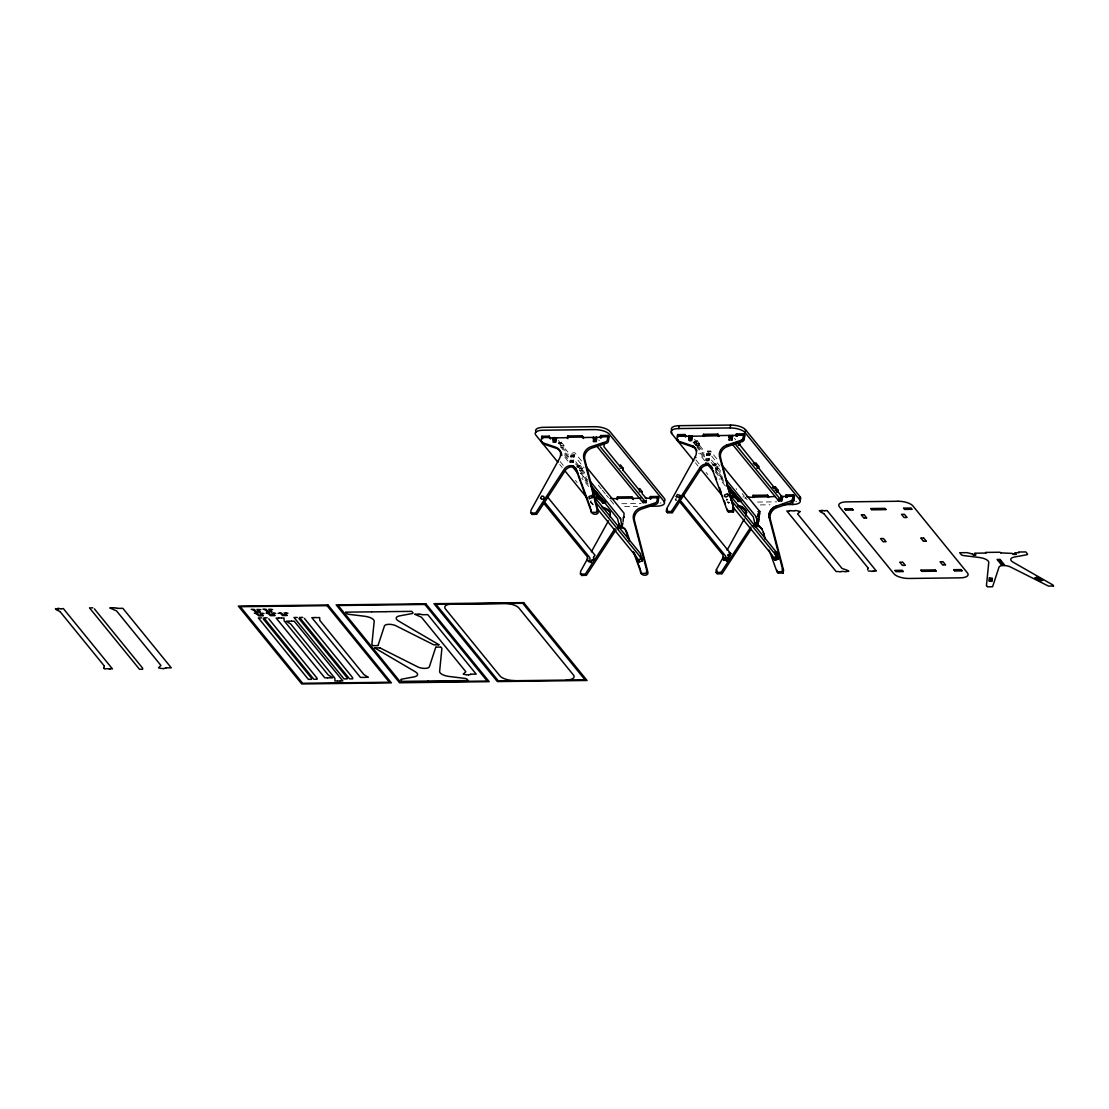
<?xml version="1.0" encoding="UTF-8"?>
<svg xmlns="http://www.w3.org/2000/svg" width="1109" height="1109" viewBox="0 0 1109 1109"><rect width="100%" height="100%" fill="white"/><g stroke="black" fill="none" stroke-linecap="round" stroke-linejoin="round"><path stroke-width="0.75" stroke-dasharray="5 3.75" d="M727.781 499.646L726.52 500.422L726.811 498.898M575.737 461.691L579.771 467L580.118 465.378L577.179 465.406L576.902 467.028L579.799 467.014M695.121 441.77L695.551 440.606M558.16 443.531L560.96 443.863L561.279 442.228L558.34 442.269M558.673 442.671L560.932 445.458L560.807 447.357M561.279 442.228L563.885 445.43L563.746 447.329M571.745 453.248L574.767 452.666L582.364 462.009M577.179 465.406L579.785 468.608C577.234 472.836 587.853 469.107 579.702 470.507M580.118 465.378L582.724 468.566L582.585 470.466M591.055 500.547L590.903 501.628A2.357 2.01 -39.1 0 0 591.319 503.139M693.721 442.228L696.799 442.075L697.02 440.592L694.082 440.62M696.494 445.069L696.688 443.808L694.414 441.022M698.157 443.794L698.032 445.693M697.02 440.592L699.627 443.78L699.627 445.485L696.688 445.527L704.589 455.231M707.445 451.876L707.57 451.058L710.509 451.03L718.105 460.36M710.37 451.973L710.509 451.03M712.837 464.394L715.859 463.728L720.656 471.311M714.39 463.742L713.988 465.281L715.513 465.364M715.568 465.364L715.859 463.728M716.996 466.944L716.996 468.65M568.848 456.88L560.946 447.163L563.885 447.135L567.836 451.987M563.885 447.135L560.904 447.315M579.771 470.368L587.909 480.294M581.241 470.341L581.255 468.58L578.648 465.392L578.371 467.014M696.799 442.075L694.428 442.047M722.652 477.411L715.485 468.816L718.493 468.65M698.102 445.679L704.09 452.777M675.866 500.367L675.312 499.05M676.49 497.705L675.353 499.757L676.49 500.201M718.466 466.917L715.527 466.958L715.485 468.816M575.252 464.158L576.001 463.812L586.675 476.939M711.105 462.398L722.416 475.304M696.729 442.214L694.567 441.784M715.444 468.857L718.355 468.83M726.437 499.743L727.698 499.258M591.929 502.529L590.529 501.753M560.932 445.458L563.885 445.43M696.688 443.808L699.627 443.78M697.201 445.236L699.419 445.222L694.497 439.178M696.577 445.721L699.516 445.679M707.902 451.474L710.841 451.446M579.688 466.542L576.832 467.041M713.988 465.281L715.652 465.17M579.785 468.608L582.724 468.566M742.836 496.887L744.194 496.874M744.735 498.149L745.816 498.135M621.816 503.722L641.113 503.486M757.558 502.072L776.854 501.836M624.617 506.55L637.467 506.397M760.358 504.914L770.006 504.789M729.514 502.585L727.837 502.003L728.876 503.278A2.357 2.01 -39.1 0 1 727.767 502.211M675.104 499.438L676.545 500.007M560.932 443.863L558.465 440.467M725.411 486.019L719.478 478.88M588.685 486.477L581.754 478.131M723.914 482.443L715.028 471.658M588.172 484.092L582.239 476.912M722.416 478.852L716.497 471.63M586.675 480.488L580.742 473.28M734.477 438.332L735.669 439.802M707.57 451.058L710.619 454.815M711.645 456.062L719.783 466.071M742.184 493.574L744.208 496.083M745.234 497.331L747.272 499.826M736.126 488.612L736.764 489.416M699.627 445.485L704.575 451.557M711.479 460.041L718.258 468.358L715.305 468.4L712.713 465.198M693.874 442.061L696.466 445.25M715.305 470.188L723.622 480.405M695.884 459.916L699.294 464.103M706.114 472.489L707.819 474.583M695.454 462.8L698.018 465.932M598.721 439.982L599.317 440.717M577.928 460.207L584.041 467.721M598.292 485.215L601.341 488.972M602.367 490.22L605.417 493.976M606.429 495.224L608.467 497.733M610.505 500.228L614.58 505.233M582.724 470.271L584.762 472.767M558.784 442.685L559.532 443.863L559.809 442.255L562.415 445.444L562.263 447.315L568.349 454.427M580.478 472.961L587.881 482.055M560.142 461.566L563.552 465.752M575.474 480.419L577.179 482.512M559.712 464.435L562.263 467.582M704.686 460.679L698.795 453.262M567.96 461.094L564.037 456.146M704.686 456.95L696.84 446.969M703.217 456.963L698.31 450.739M567.96 457.352L563.053 451.127M564.523 454.884L567.475 458.613M692.917 441.937L695.856 445.721M593.121 504.928A2.357 2.01 -39.1 0 1 591.943 502.904M593.412 504.318A11.797 4.519 8.4 0 1 590.39 502.141M660.978 502.904A11.797 4.519 8.4 0 1 660.077 503.07M796.719 501.254A11.797 4.519 8.4 0 1 795.818 501.42M729.168 502.668A11.797 4.519 8.4 0 1 727.643 501.795"/><path stroke-width="1.5" d="M718.784 436.405L717.883 434.132L703.508 434.312L702.94 436.059L685.029 436.281L684.974 434.534L677.627 434.631L676.975 438.97A2.357 2.01 -39.1 0 0 678.167 440.994L679.207 442.269L692.626 446.858A9.44 8.04 -39.1 0 1 696.951 450.975M735.919 496.971L734.491 497.206L734.643 495.557L729.126 495.612M735.6 435.518L736.418 433.91L743.765 433.827L744.804 435.102L744.167 439.441A2.357 2.01 -39.1 0 1 742.378 441.507L727.546 446.428A9.44 8.04 -39.1 0 0 720.559 457.837L733.839 509.031L719.519 456.561A9.44 8.04 -39.1 0 1 726.52 445.153L741.339 440.231A2.357 2.01 -39.1 0 0 743.127 438.166L743.765 433.827M775.427 496.485L767.553 496.887L767.553 495.155L753.163 495.321L752.956 496.79L767.345 496.582L767.982 497.387M727.324 484.952L753.261 516.822L755.049 524.002L757.988 523.961L758.625 521.466L757.156 521.48M779.003 498.717L778.781 500.977L781.72 500.935L781.914 499.147M759.513 513.633L759.637 514.659M738.428 445.014L739.897 445L755.881 464.823L756.13 463.243L753.191 463.271M759.332 513.938L757.932 514.396M772.419 487.322L775.413 486.92L775.108 488.556L758.736 468.137L757.281 468.164M582.142 435.782L582.197 437.528L600.108 437.306L600.676 435.56L608.023 435.463L607.385 439.816A2.357 2.01 -39.1 0 1 605.597 441.867L590.764 446.802A9.44 8.04 -39.1 0 0 583.764 458.211L597.058 509.391L596.476 512.386L591.541 512.316L575.834 469.079A6.931 5.905 -39.1 0 0 570.553 465.641A6.931 5.905 -39.1 0 0 564.245 469.218L535.689 512.982L530.657 513.162L531.017 510.195L559.49 458.502A9.44 8.04 -39.1 0 0 555.831 447.232L542.426 442.643A2.357 2.01 -39.1 0 1 541.234 440.62L541.871 436.267L549.218 436.184L549.274 437.916L567.184 437.708L567.753 435.962L582.142 435.782L583.126 437.417M610.102 498.496L616.909 498.717L617.422 496.971L631.811 496.79L632.795 498.426M640.752 570.511C638.826 576.153 649.694 577.013 647.753 571.689L634.473 520.495A9.44 8.04 -39.1 0 1 641.473 509.086L656.292 504.165A2.357 2.01 -39.1 0 0 658.081 502.1L658.732 497.761L657.692 496.485L650.345 496.569L649.888 498.301L645.175 498.066M750.516 527.496L721.1 572.355L716.123 572.549L716.386 569.624L723.539 556.649M782.108 571.537L782.469 568.765L769.175 517.584C767.969 512.691 771.573 507.645 776.175 506.175L792.2 500.436L793.434 494.836L786.087 494.933L785.865 496.388L793.226 496.277L794.266 497.553M759.055 516.766L758.625 521.466M986.456 585.538L988.757 562.457A9.44 3.618 8.4 0 0 979.33 557.494L963.485 555.554A2.357 0.901 8.4 0 1 961.267 554.666L959.701 552.739L967.048 552.642L972.26 553.932M988.923 581.033L989.256 577.831M992.042 581.463L992.361 578.26M758.542 519.303L757.142 519.761M782.483 569.028L783.522 570.303L783.148 572.757L782.122 571.482M573.131 461.885L573.325 460.526L570.386 460.568L570.262 462.12M573.991 456.714L574.115 455.175L571.177 455.203L571.052 456.756M623.688 517.653L623.812 516.849L623.438 517.459M605.736 502.862L602.769 503.098L602.991 500.852M646.242 500.284L645.979 502.585L643.04 502.613L643.22 500.824M741.45 501.42L738.511 501.462C737.028 498.925 741.685 499.05 739.98 501.434L726.88 485.992M758.015 513.786L759.526 513.495M758.001 523.822L757.35 523.143M531.779 512.968L531.793 514.479L536.728 514.257L565.285 470.493A6.931 5.905 -39.1 0 1 571.592 466.917A6.931 5.905 -39.1 0 1 576.874 470.355L578.343 474.402M542.758 438.623L541.871 436.267M550.106 438.54L549.218 436.184M553.433 439.913L553.141 437.57L553.738 438.305M554.528 442.103L554.791 440.453M556.371 439.885L556.08 437.542L556.676 438.263M568.765 437.417L567.753 435.962M570.969 456.645L573.908 456.603L574.212 455.272M593.689 439.427L593.398 437.085L593.994 437.819M593.565 439.968L593.315 441.632L596.254 441.59L596.503 439.94L593.578 439.996M596.628 439.4L596.337 437.043L596.933 437.778M581.449 573.977L581.463 575.488L586.398 575.28L614.941 531.502A6.931 5.905 -39.1 0 1 616.147 530.074M601.605 437.556L600.676 435.56M598.86 497.373L598.708 498.8L600.343 499.909M608.023 435.463L609.063 436.752L608.425 441.091A2.357 2.01 -39.1 0 1 606.637 443.156L591.804 448.078A9.44 8.04 -39.1 0 0 584.803 459.486L598.098 510.681C599.803 516.337 589.267 514.895 591.083 509.502M618.434 498.426L617.422 496.971M602.839 443.337L604.142 444.931L603.975 446.788L620.014 466.501L620.388 464.893L622.981 468.081L622.856 469.98M622.884 523.115L622.246 525.611L619.293 525.638L619.543 524.016M631.811 496.79L631.811 498.537L640.863 498.121M639.408 490.15L639.671 488.57L642.263 491.758L642.111 493.644L646.45 498.606M651.274 498.565L650.345 496.569M657.692 496.485L657.041 500.824A2.357 2.01 -39.1 0 1 655.253 502.89L640.434 507.811A9.44 8.04 -39.1 0 0 633.433 519.22L646.713 570.414L646.2 573.367L641.224 573.367L633.336 551.686M693.749 460.706L671.597 433.48L671.804 432.039M671.597 433.48A11.797 4.519 8.4 0 1 678.722 428.559L679.138 425.676L730.595 425.052A11.797 4.519 8.4 0 1 745.511 429.71L800.06 496.721A11.797 4.519 8.4 0 1 800.046 499.771M667.341 512.552L667.618 510.708M679.207 442.269A2.357 2.01 -39.1 0 1 678.015 440.245L678.098 439.705M678.597 436.35L677.627 434.631M685.93 436.35L684.974 434.534M692.418 436.627L691.822 435.892L692.099 438.194L689.16 438.235L688.883 435.92L689.479 436.655M689.049 438.817C687.067 441.562 693.264 441.424 691.988 438.776L689.063 438.831M690.269 440.453L690.533 438.817M704.423 436.392L703.508 434.312M709.164 458.987L706.128 458.918C704.34 461.649 710.758 460.97 708.887 458.89M706.793 455.106L706.918 453.553L709.954 453.636M706.502 464.13L705.823 462.883M717.883 434.132L717.675 435.601L703.286 435.754L703.813 436.392M678.722 428.559L730.166 427.935L730.595 425.052M729.431 437.778L729.14 435.435L729.916 436.392M729.098 440.023L729.306 438.318L732.245 438.291L732.037 439.996M732.37 437.75L732.079 435.407L732.869 436.364M717.01 573.561L717.287 571.717M737.277 436.364L736.418 433.91M738.746 441.895L739.675 444.778L737.083 441.534M732.439 510.528L732.813 508.019L733.853 509.294L733.493 511.748L732.162 510.764L733.479 511.803M782.857 504.637L792.505 504.512A11.797 4.519 8.4 0 0 799.631 499.604L745.082 432.579L745.511 429.71M754.092 497.414L753.163 495.321M756.13 463.243L758.722 466.432L758.736 468.137M755.049 524.002L755.201 522.907M759.471 511.18L757.641 523.545L754.702 523.587M758.265 522.062L756.837 521.812M759.485 513.772L759.817 511.596L721.363 464.366M759.776 511.859L757.974 511.609M768.44 497.414L767.553 495.155M775.413 486.92L778.005 490.123L777.783 491.62L775.205 488.362L773.541 488.39M781.748 496.416L781.18 500.298L778.241 500.325M786.946 497.373L786.087 494.933M792.505 504.512L792.727 503.084M782.469 568.765L783.509 570.04L770.214 518.86A9.44 8.04 -39.1 0 1 777.215 507.451L792.048 502.516A2.357 2.01 -39.1 0 0 793.836 500.464L794.474 496.111L793.434 494.836M799.631 499.604L800.06 496.721M573.908 456.603L574.102 455.258M623.674 517.751L623.799 516.946M745.761 515.768C747.549 510.625 742.919 505.843 737.901 505.441M739.883 445.056L738.206 444.751M776.55 491.841L778.019 491.828L776.328 491.578M718.951 436.364L718.299 435.574L735.586 435.352L736.418 436.392M745.872 515.338L745.428 510.334L741.256 506.591L742.295 507.867A9.44 8.04 -39.1 0 1 746.87 512.76M582.544 437.265L583.584 438.485M785.837 496.472L786.711 497.4M622.925 469.966L639.325 490.206M278.082 613.374L281.478 613.027L283.003 614.899M378.03 645.507L384.435 625.961A6.931 2.648 8.4 0 1 388.954 624.325A6.931 2.648 8.4 0 1 396.024 625.823L433.827 644.842L438.776 644.87M435.768 647.212L429.363 666.772A6.931 2.648 8.4 0 1 424.83 668.394A6.931 2.648 8.4 0 1 417.774 666.911L379.971 647.892M103.761 667.77L104.315 666.19M867.598 569.832L868.153 568.238M783.106 572.896L781.776 571.773L776.952 571.676L778.268 573.103L782.899 573.034M623.369 517.432L623.092 521.674M759.429 516.101L757.946 516.115M718.258 435.685L718.327 436.378M540.527 498.177L541.663 496.097C546.529 495.668 542.911 501.628 540.554 498.218M587.798 558.284L580.645 571.274L580.367 574.199L585.358 574.005L613.915 530.227A6.931 5.905 -39.1 0 1 615.107 528.799M591.36 551.825L608.439 520.814M593.384 557.494L593.911 558.132L592.76 560.211L592.026 559.671L591.083 562.485L588.505 561.459L588.921 560.683M678.167 440.994L691.586 445.582A9.44 8.04 -39.1 0 1 695.232 456.853L666.759 508.546L667.271 509.197M676.296 496.569L677.419 494.448L680.025 495.515M678.874 497.594L679.983 495.473M727.102 550.175L744.194 519.164M723.401 560.073L724.579 557.924M723.983 559.49L726.561 560.516L727.67 558.409L726.825 560.835L724.246 559.809L725.092 558.271M727.851 555.332L729.14 555.845L727.67 558.409L726.409 557.952M682.908 494.85L730.776 553.668L729.694 555.637L730.512 553.349L729.237 552.823M726.894 557.924L728.502 558.576L729.14 555.845M712.546 468.622L711.576 467.43A6.931 5.905 -39.1 0 0 706.294 463.992A6.931 5.905 -39.1 0 0 699.987 467.568L671.458 511.304L672.498 512.58L701.027 468.844A6.931 5.905 -39.1 0 1 707.126 465.267A6.931 5.905 -39.1 0 1 712.463 468.345M751.237 529.118A6.931 5.905 -39.1 0 0 750.696 529.866L722.167 573.589L721.127 572.313M758.584 519.151L757.225 519.151M463.41 673.953L465.849 671.749L421.462 617.228L414.683 614.247L416.942 614.234M750.848 527.149L749.656 528.577L750.696 529.866M1053.522 586.037L1048.435 586.065L1010.59 567.032A6.931 2.648 8.4 0 0 1003.52 565.535A6.931 2.648 8.4 0 0 999.001 567.17L992.597 586.73L987.606 586.855L986.497 585.663M800.005 511.72L797.593 513.855L842.008 568.418L848.094 570.594M385.71 611.711L371.806 611.891M428.074 681.009L468.137 680.566L467.083 679.276A2.357 0.901 8.4 0 0 464.865 678.389L449.02 676.448A9.44 3.618 8.4 0 1 439.608 671.486L441.895 648.405L440.966 647.199M259.922 611.932L255.43 611.96L253.628 609.95M263.013 615.772L258.549 615.786L256.747 613.776M271.65 611.808L267.227 611.835L265.384 609.811M274.769 615.634L270.346 615.661L268.503 613.637M286.912 615.509L282.504 615.509L280.702 613.485M251.216 609.312L254.405 609.479L255.929 611.364M262.985 609.174L266.16 609.34L267.699 611.225M254.335 613.152L257.524 613.319L259.049 615.19M266.091 613L269.279 613.166L270.804 615.051M589.447 498.676L588.879 496.582L591.79 495.529M589.406 498.634L592.331 497.581M727.504 493.838L724.621 494.933C723.678 498.953 730.221 496.153 727.546 493.879M638.687 559.546L641.848 558.77L642.374 560.794L639.477 561.889L636.497 556.926L597.848 509.433M774.567 552.282L776.009 551.727C778.989 554.389 772.682 554.971 776.522 553.682M774.831 552.601L776.272 552.046L776.771 554.001M775.205 554.763L777.173 554.847L778.116 559.158L775.233 560.253L772.224 555.235L733.604 507.797M775.732 555.401L777.173 554.847M774.636 558.146L774.484 557.3M775.745 556.829L777.714 556.912L776.258 557.467M775.704 557.425L777.589 557.12L776.148 557.675M774.969 559.934L777.853 558.839L776.494 553.876M753.288 525.569C761.19 522.117 764.392 534.164 765.168 539.237M753.746 525.403L758.487 525.5L762.285 529.714A6.931 5.905 -39.1 0 0 754.785 526.678M1035.473 577.637L1036.818 577.345M1037.386 578.732L1038.731 578.441M1038.967 579.647L1040.325 579.355M1040.949 580.769L1042.294 580.478M258.591 609.77L259.395 609.631M270.346 609.617L271.164 609.493M261.71 613.596L262.514 613.457M273.466 613.457L274.283 613.319M285.665 613.305L286.482 613.166M377.795 645.604L373.22 645.66M435.962 647.129L440.564 647.074M543.008 503.181L545.198 503.084A1.58 0.749 -68.2 0 1 545.517 503.223L589.655 557.453A1.58 0.749 -68.2 0 1 589.808 557.882L590.168 561.112A1.58 0.749 -68.2 0 0 590.321 561.556L591.083 562.485M679.304 501.518L680.94 501.434A1.58 0.749 -68.2 0 1 681.259 501.587L725.397 555.803A1.58 0.749 -68.2 0 1 725.549 556.233L725.91 559.477A1.58 0.749 -68.2 0 0 726.062 559.906L726.825 560.835M542.911 437.542L550.258 437.459M568.792 437.237L583.182 437.057M601.716 436.835L609.063 436.752M678.666 435.906L686.014 435.809M704.548 435.587L718.923 435.407M737.457 435.185L744.804 435.102M552.892 439.233L555.831 439.192M593.149 438.748L596.087 438.707M688.634 437.584L691.572 437.556M728.904 437.098L731.843 437.057M729.403 437.708L732.342 437.681M729.07 439.982L732.009 439.954M738.053 443.309L739.883 443.295M706.71 454.995L709.732 455.064M570.178 462.009L573.201 462.079M705.74 463.437L708.679 463.396M754.231 464.421L755.7 464.408M754.453 464.699L755.922 464.685L758.514 467.873L757.045 467.887M620.042 468.109L622.981 468.081M756.893 466.459L758.722 466.432M773.514 488.112L774.983 488.099M639.325 491.8L642.263 491.758M775.066 490.15L778.005 490.123M594.299 497.248L597.973 497.206M595.339 498.523L599.012 498.482M618.462 498.246L632.851 498.08M651.371 497.844L658.732 497.761M730.166 496.887L734.754 496.832M754.203 496.596L768.592 496.43M787.127 496.208L794.474 496.111M730.013 497.04L734.421 496.984L735.212 497.927M746.911 496.832L752.859 497.414M780.93 496.43L785.241 496.375L786.087 497.414M780.888 497.719L782.427 497.691M780.223 498.69L782.053 498.662M643.275 500.949L646.214 500.921M780.126 499.3L782.372 499.272M737.97 500.824L740.909 500.783M647.115 506.286L656.764 506.161A11.797 4.519 8.4 0 0 663.889 501.24L609.34 434.229A11.797 4.519 8.4 0 0 594.424 429.585L542.98 430.209A11.797 4.519 8.4 0 0 535.841 435.116L558.007 462.342M844.781 508.851L852.128 508.768M870.662 508.532L885.051 508.366M903.572 508.144L910.933 508.047M666.551 511.554L671.111 511.499L672.137 512.774L667.59 512.829L666.301 511.277L666.661 508.823L667.188 509.461M727.559 510.819L732.106 510.764M789.442 510.653L790.911 510.625M794.931 510.584L796.401 510.57M845.82 510.126L853.168 510.043M871.702 509.807L886.077 509.641M904.611 509.419L911.972 509.322M791.771 510.902L794.529 510.875M797.26 510.847L799.977 511.429M819.288 510.667L821.533 510.639M824.985 510.597L827.134 510.584M733.146 512.039L728.599 512.095L727.268 510.625L711.576 467.43M758.168 514.687L759.083 514.673M757.724 515.837L759.194 515.81M861.873 514.839L863.564 514.812M902.13 514.354L903.821 514.326M757.627 516.447L758.916 516.434M864.466 518.028L866.157 518.014M904.736 517.543L906.427 517.515M757.378 520.052L758.847 520.024M756.92 521.202L758.209 521.175M881.156 538.53L882.847 538.503M921.413 538.031L923.104 538.017M883.748 541.719L885.439 541.691M924.019 541.22L925.696 541.206M985.471 553.058L974.631 553.197L975.199 553.904M1001.108 552.878L1012.517 553.446M973.702 554.93L975.393 554.916M1013.973 554.445L1015.664 554.431M997.684 559.421L999.375 559.407M998.696 560.655L1000.387 560.641M900.439 562.208L902.116 562.194M940.695 561.722L942.387 561.695M999.209 561.293L1000.9 561.279M1000.637 563.039L1002.328 563.025M1001.15 563.677L1002.841 563.663M903.031 565.396L904.722 565.382M943.288 564.911L944.979 564.897M1002.162 564.911L1003.853 564.897M894.894 570.4L902.241 570.317M920.775 570.095L935.15 569.915M953.685 569.693L961.032 569.596M868.43 571.052L870.676 571.024M874.128 570.983L876.29 570.955M838.349 571.509L836.131 571.537L786.836 510.972L789.469 511.069M841.079 571.482L843.838 571.44M846.555 571.412L848.773 571.385L848.274 570.775M839.208 571.787L840.677 571.773M844.698 571.717L846.167 571.703M871.522 571.329L873.809 571.301L873.282 570.664M895.933 571.676L903.281 571.592M921.815 571.371L936.19 571.19M954.724 570.969L962.071 570.885M92.768 607.843L89.496 607.884L139.484 669.282L142.742 669.24M112.023 607.898L109.763 607.926L116.542 610.907L160.916 665.428L158.504 667.812L161.318 668.464M114.546 607.871L116.972 608.134M117.18 608.384L122.849 608.314L171.257 667.798L165.601 667.868M256.484 611.544L258.272 611.53M268.239 611.406L270.028 611.392M371.529 611.849L345.648 612.154L346.701 613.443A2.357 0.901 8.4 0 0 348.919 614.331L364.764 616.271A9.44 3.618 8.4 0 1 374.19 621.248L371.889 644.329L372.818 645.535M385.918 611.669L411.799 611.35L412.853 612.653A2.357 0.901 8.4 0 1 412.104 613.568L399.697 615.855A9.44 3.618 8.4 0 0 398.464 620.957L438.97 644.731M259.589 615.384L261.391 615.356M271.358 615.232L273.147 615.218M283.557 615.093L285.346 615.065M419.465 614.192L421.905 614.455M422.113 614.719L427.769 614.649L476.191 674.12L470.535 674.189M261.641 617.907L258.369 617.949L308.357 679.346L311.629 679.304M267.158 617.838L263.887 617.879L313.861 679.276L317.132 679.235M297.295 617.477L294.024 617.505L343.998 678.902L347.269 678.874M302.799 617.408L299.527 617.45L349.515 678.847L352.787 678.805M278.622 618.06L276.169 618.087L324.798 677.835L327.252 677.807M281.783 618.032L284.029 618.004L284.126 620.777L328.264 675.007L332.658 677.738L330.413 677.765M314.277 617.63L311.823 617.658L360.453 677.405L362.893 677.363M317.424 617.588L319.669 617.561L319.78 620.347L363.918 674.577L368.299 677.308L366.053 677.336M288.562 621.234L286.316 621.262L290.71 623.993L334.849 678.209L334.946 680.995L337.191 680.968M291.722 621.192L294.176 621.165L342.806 680.898L340.352 680.926M375.008 647.864L379.916 647.878M163.799 668.436L165.809 668.131M163.605 668.727L161.914 668.464M466.251 674.799L463.396 674.092M468.719 674.757L470.743 674.452M427.88 681.065L401.999 681.37L400.945 680.08A2.357 0.901 8.4 0 1 401.694 679.165L414.101 676.878A9.44 3.618 8.4 0 0 415.321 671.777L374.828 647.989M709.677 453.526L709.469 454.967M1000.872 553.017L999.958 552.24L985.582 552.421L986.095 553.058M264.067 609.576L265.079 609.687M252.311 609.714L253.323 609.825M279.385 613.263L280.397 613.374M267.186 613.402L268.198 613.513M255.43 613.554L256.442 613.665M989.907 577.914L991.709 578.163M989.796 579.037L991.585 579.286M989.713 579.965L991.501 580.215M989.588 581.116L991.377 581.379M738.095 506.439L742.295 507.867M602.145 507.09L605.5 508.241A9.44 8.04 -39.1 0 1 610.13 516.988M603.185 508.366L606.54 509.516A9.44 8.04 -39.1 0 1 610.338 512.538M676.268 496.527L678.847 497.553M729.168 553.017L730.776 553.668M728.142 554.805L729.431 555.318M728.239 555.054L729.694 555.637M728.363 555.969L729.653 556.482M726.7 557.411L728.502 558.576M726.658 558.271L727.948 558.784M287.952 613.249L284.056 612.986L285.581 614.871M272.634 609.576L268.738 609.312L270.263 611.198M275.739 613.402L271.857 613.138L273.382 615.024M260.865 609.714L256.969 609.451L258.508 611.336M263.984 613.54L260.088 613.277L261.627 615.162M1052.496 584.734L1013.03 562.166A9.44 3.618 8.4 0 1 1014.264 557.065L1026.657 554.777A2.357 0.901 8.4 0 0 1027.405 553.862L1025.839 551.935L1018.492 552.019L1018.963 552.767L1014.887 552.712L1015.47 553.419M1037.317 577.234L1042.793 580.381M1034.974 577.747L1040.45 580.88M823.862 513.647L820.161 511.72M595.089 501.434L639.366 555.789L642.374 560.794M56.296 609.645L60.025 611.6M740.257 500.007L728.35 485.978M781.72 500.935L734.158 442.713M778.781 500.977L733.188 445.263M728.391 489.554L738.511 501.462M645.979 502.585L600.371 446.872M643.04 502.613L597.432 446.913M595.575 491.162L604.959 502.183M592.636 491.204L602.769 503.098M304.407 618.406L352.731 677.779M298.889 618.475L347.228 677.849M268.752 618.836L317.091 678.209M263.249 618.905L311.574 678.278M94.376 608.855L142.701 668.228M592.608 487.627L594.59 489.984M592.137 488.819L604.239 503.084L604.696 500.963M1016.288 554.417L1012.739 553.724L1013.349 554.458M976.017 554.902L972.482 554.209L973.078 554.944M1052.649 584.859L1053.536 585.954M999.999 559.393L1004.477 564.883M997.06 559.435L1001.538 564.925M911.141 508.324L911.75 509.059M961.253 569.874L961.85 570.608M903.793 508.407L904.389 509.142M953.906 569.957L954.502 570.691M904.445 514.326L907.051 517.515M923.728 538.004L926.334 541.192M943.01 561.695L945.603 564.883M901.506 514.354L904.112 517.543M920.789 538.045L923.381 541.234M940.072 561.722L942.664 564.925M885.259 508.629L885.869 509.364M935.372 570.192L935.968 570.927M870.884 508.809L871.48 509.544M920.997 570.359L921.593 571.093M864.188 514.812L866.781 518M883.471 538.489L886.063 541.691M902.754 562.18L905.346 565.368M861.249 514.839L863.842 518.042M880.532 538.53L883.124 541.719M899.801 562.221L902.407 565.41M852.35 509.031L852.946 509.766M902.463 570.581L903.059 571.315M845.003 509.128L845.599 509.849M895.115 570.678L895.712 571.412M827.397 510.902L876.027 570.636M824.652 510.93L821.852 510.32L822.379 510.958M823.932 513.717L868.07 567.947M744.596 436.544L743.557 435.255L736.21 435.352L737.055 436.392M743.127 438.166L744.167 439.441M793.836 500.464C793.503 497.775 789.871 501.947 792.048 502.516M741.339 440.231L742.378 441.507M778.019 491.828L782.788 497.691M726.52 445.153L727.546 446.428M777.215 507.451L776.175 506.175C771.573 507.645 767.969 512.691 769.175 517.584L770.214 518.86M768.62 497.373L767.345 496.707M719.519 456.561L720.559 457.837M690.949 436.641L690.352 435.906L690.644 438.249M725.633 479.227L756.172 516.752L757.281 522.866M735.572 497.622L734.421 497.04M685.542 436.918L684.752 435.976L677.405 436.059L678.126 436.946M691.586 445.582L692.626 446.858M729.403 494.489L776.272 552.046M730.97 499.923L775.108 554.14M695.232 456.853L695.884 457.657M778.116 559.158L775.343 554.5M774.304 557.37L775.233 560.253M676.975 438.97L678.015 440.245M699.987 467.568L701.027 468.844M700.569 469.079L722.735 496.305M679.609 501.684L722.818 554.777A1.58 0.749 -68.2 0 1 722.971 555.207L723.331 558.437A1.58 0.749 -68.2 0 0 723.484 558.881L724.246 559.809M720.767 572.521L721.807 573.797L717.26 573.852L715.97 572.286M716.331 569.832L716.982 570.636M599.83 437.001L600.87 438.277M649.5 498.024L650.539 499.3M632.213 498.232L633.253 499.507M566.921 437.403L567.96 438.679M616.59 498.412L617.63 499.688M585.621 466.016L624.062 513.245L623.896 516.309M555.207 438.291L554.611 437.556L554.902 439.899M589.891 480.876L620.43 518.402L621.692 524.931M590.653 485.465L617.505 518.471L619.293 525.638M598.888 497.192L599.927 498.468M549.634 437.611L550.674 438.887M592.65 494.877L640.517 553.696L640.766 555.332M640.905 555.859L641.959 558.562L641.446 557.924M641.848 558.77L641.404 558.007M564.828 470.729L586.994 497.941M547.153 496.499L595.034 555.304L593.689 556.954M543.854 503.334L587.077 556.427A1.58 0.749 -68.2 0 1 587.229 556.857L587.59 560.087A1.58 0.749 -68.2 0 0 587.742 560.516L588.505 561.459M418.869 614.053L417.525 614.22M468.442 674.951L466.834 674.785M316.841 617.602L314.457 617.505M365.471 677.336L363.295 677.488M285.554 613.429L287.051 615.273M291.32 621.068L289.144 621.22M340.158 681.065L337.774 680.954M281.201 618.032L278.816 617.935M329.83 677.765L327.654 677.932M270.236 609.742L271.747 611.586M273.355 613.582L274.852 615.426M258.48 609.895L259.977 611.738M261.599 613.721L263.096 615.564M113.95 607.732L112.605 607.898M61.411 608.869L63.296 608.522L112.453 668.907L110.041 668.602M60.815 608.883L58.015 608.273L58.541 608.91M109.444 668.616L109.943 669.24L107.171 668.644M57.945 608.91L55.45 608.619L56.212 609.548M60.094 611.669L104.232 665.899M106.575 668.644L104.593 668.99L103.844 668.062M713.558 471.672L708.623 465.586M577.803 473.321L571.897 466.016M710.093 465.572L712.061 468.012M573.367 465.988L576.32 469.661M692.917 445.763L695.856 449.519M558.146 448.66L560.114 451.169M620.402 518.36L620.707 519.206M756.172 516.752L756.449 517.556M763.255 532.417L764.24 535.12M772.086 556.718L773.07 559.421M776.993 570.206L777.964 572.909M769.091 550.036L776.924 571.634M715.555 476.801L716.539 479.504M719.478 487.6L721.432 493.006M724.385 501.102L725.355 503.805M727.324 509.197L728.294 511.901M627.999 535.411L626.53 531.363A6.931 5.905 -39.1 0 0 618.586 528.494M628.498 536.77L629.482 539.459M634.376 552.961L635.845 557.009M636.344 558.368L638.299 563.76M638.784 565.105L640.267 569.153M629.413 540.887L625.49 530.088A6.931 5.905 -39.1 0 0 617.547 527.205M578.829 475.747L580.783 481.154M581.282 482.498L582.752 486.546M583.237 487.905L588.144 501.393M588.629 502.751L590.598 508.144M638.95 559.865L639.477 561.889M591.762 495.487L592.303 497.539M566.325 679.956A11.797 4.519 8.4 0 0 573.464 675.048L518.901 608.023A11.797 4.519 8.4 0 0 503.985 603.379L452.541 604.003A11.797 4.519 8.4 0 0 445.416 608.924L499.965 675.936A11.797 4.519 8.4 0 0 514.881 680.579M542.273 441.895A2.357 2.01 -39.1 0 0 543.452 443.919L556.87 448.507A9.44 8.04 -39.1 0 1 561.708 455.48M663.847 501.795A11.797 4.519 8.4 0 0 664.319 498.371L609.77 431.359A11.797 4.519 8.4 0 0 594.84 426.702L543.396 427.325A11.797 4.519 8.4 0 0 536.271 432.247M671.707 430.167A11.797 4.519 8.4 0 1 679.138 425.676M730.166 427.935A11.797 4.519 8.4 0 1 745.082 432.579M553.294 440.453L553.058 442.117L555.997 442.089L556.233 440.425L553.322 440.481M573.325 460.526L573.117 461.968L573.408 460.637M897.985 501.254L846.527 501.878A11.797 4.519 8.4 0 0 839.402 506.799L893.951 573.81A11.797 4.519 8.4 0 0 908.881 578.468L960.325 577.844A11.797 4.519 8.4 0 0 967.45 572.923L912.901 505.912A11.797 4.519 8.4 0 0 897.985 501.254M327.987 604.987L238.324 606.082L301.717 683.948L391.38 682.853L327.987 604.987M425.828 603.809L336.166 604.89L399.545 682.756L489.208 681.675L425.828 603.809M523.67 602.617L433.993 603.712L497.387 681.578L587.049 680.482L523.67 602.617M327.044 605.653L240.32 606.706L302.66 683.283L389.384 682.243L327.044 605.653M424.872 604.46L338.148 605.514L400.501 682.104L487.225 681.051L424.872 604.46M522.713 603.282L435.989 604.336L498.329 680.912L585.053 679.859L522.713 603.282"/></g></svg>
